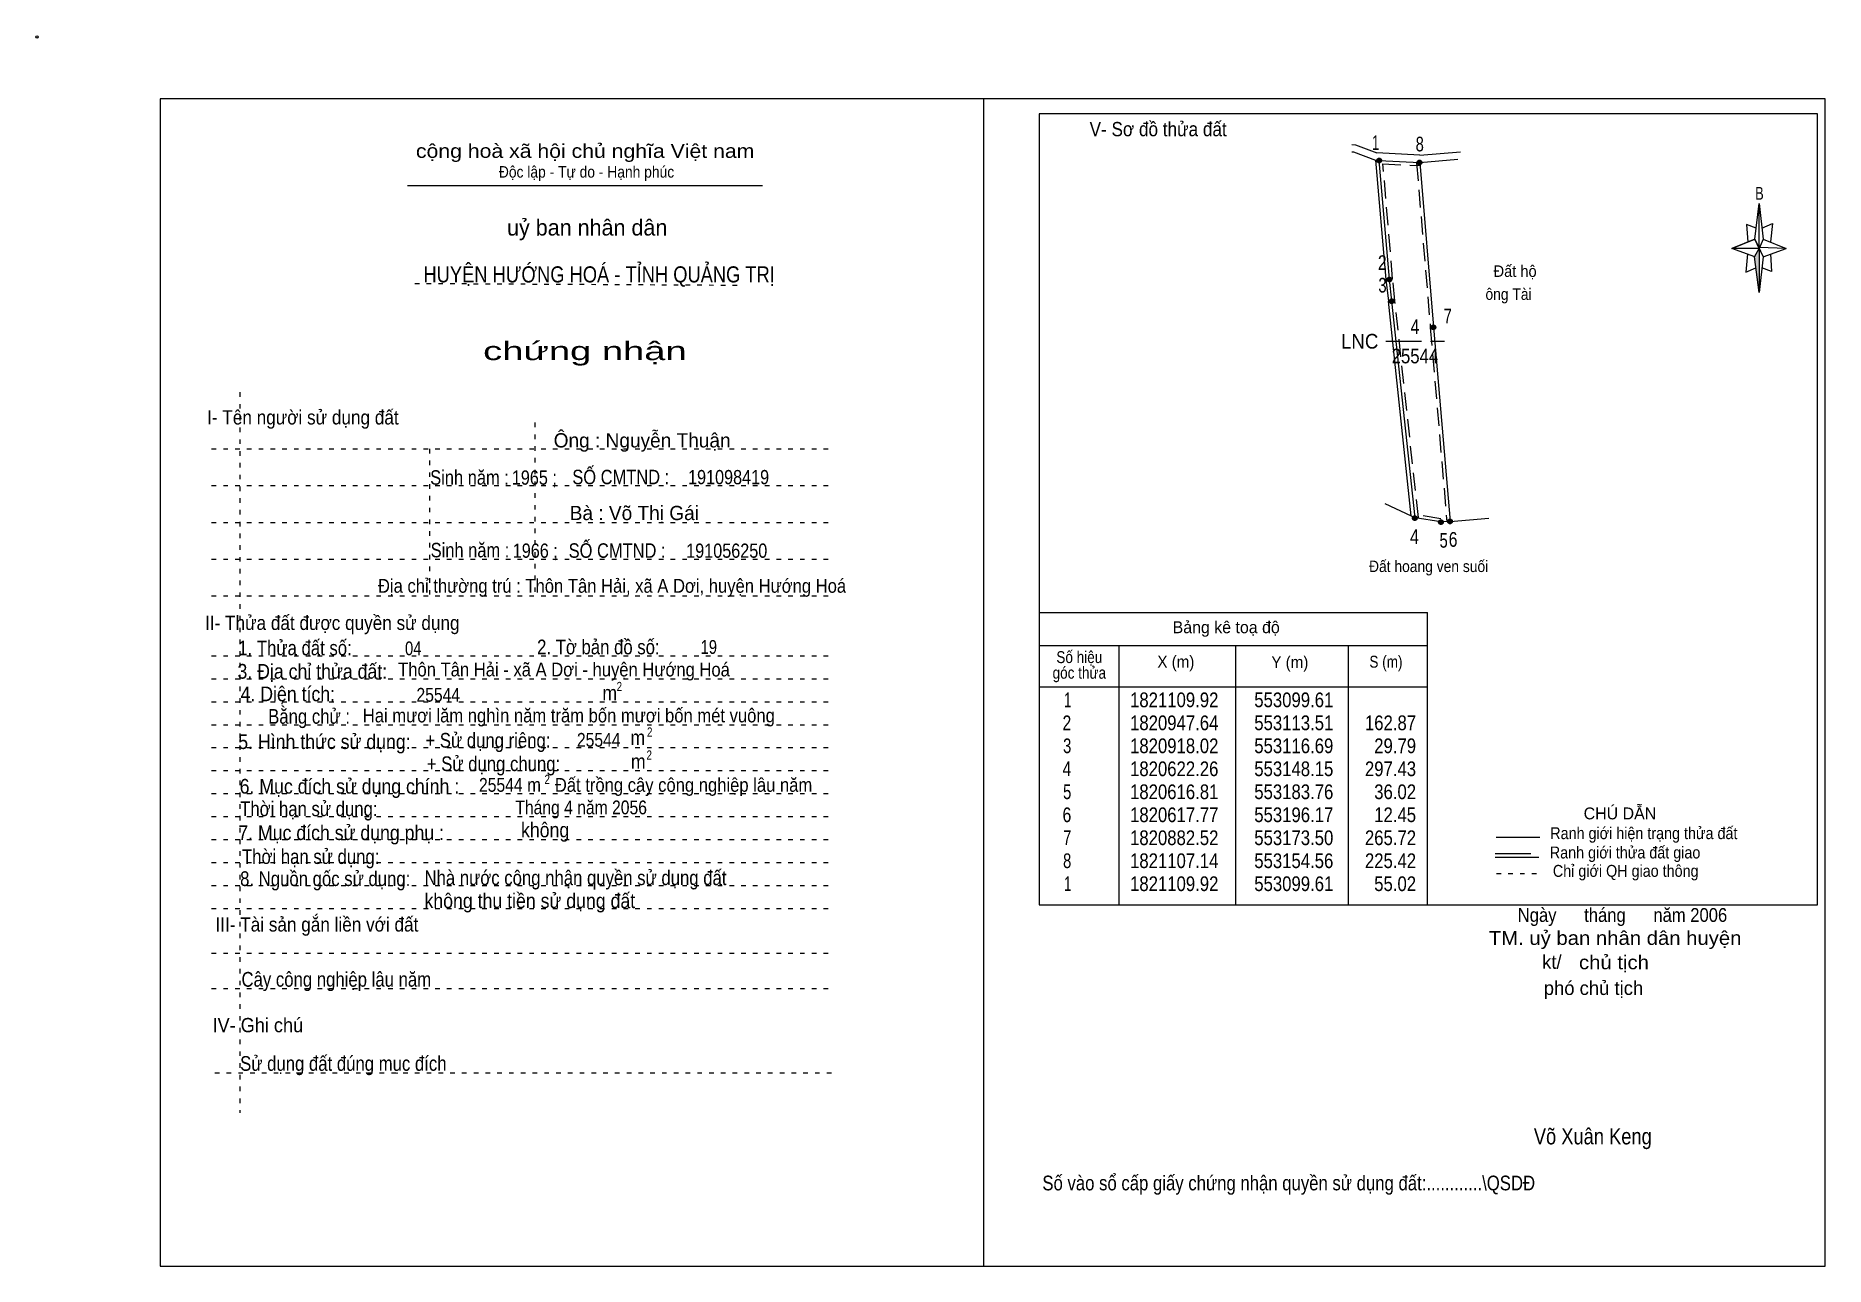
# Model space of a CAD drawing. Header units: centimetres. Extents: x -1.6 to 37.4, y -1.3 to 25.5.
import ezdxf
from ezdxf.enums import TextEntityAlignment as Align

# ---------------------------------------------------------------- set-up
doc = ezdxf.new("R2010")
doc.units = ezdxf.units.CM
doc.header["$LTSCALE"] = 0.13
for name, pattern in [('DOTTED', [1.5, 0.3, -1.2]), ('LONG_DASHED', [7.5, 6, -1.5]), ('MEDIUM_DASHED', [4.5, 3, -1.5])]:
    doc.linetypes.add(name, pattern=pattern)
for name, color, linetype, lineweight in [('1', 7, 'DOTTED', 13), ('10', 7, 'Continuous', 13), ('2', 7, 'Continuous', 25), ('22', 7, 'Continuous', 13), ('3', 7, 'Continuous', 13), ('30', 7, 'Continuous', 13), ('32', 7, 'LONG_DASHED', 13), ('33', 7, 'LONG_DASHED', 13), ('35', 7, 'Continuous', 13)]:
    doc.layers.add(name, color=color, linetype=linetype, lineweight=lineweight)

msp = doc.modelspace()

# ---------------------------------------------------------------- hatches: boundary and pattern name
at = {"layer": '30'}
msp.add_hatch(color=256, dxfattribs=at).paths.add_polyline_path([(35.91, 20.87), (35.91, 19.91), (35.81, 20.69)])
at = {"layer": '32'}
for points in [[(27.6978, 22.7824, 1), (27.5978, 22.7824, 1)], [(28.5744, 22.7381, 1), (28.4744, 22.7381, 1)], [(27.9196, 20.1936, 1), (27.8196, 20.1936, 1)], [(27.9703, 19.7211, 1), (27.8703, 19.7211, 1)], [(28.8766, 19.1548, 1), (28.7766, 19.1548, 1)], [(28.4722, 15.0029, 1), (28.3722, 15.0029, 1)], [(29.0403, 14.916, 1), (28.9403, 14.916, 1)], [(29.2382, 14.9313, 1), (29.1382, 14.9313, 1)]]:
    msp.add_hatch(color=256, dxfattribs=at).paths.add_polyline_path(points)

# ---------------------------------------------------------------- linework, layer by layer
at = {"layer": '1', "linetype": 'Continuous'}
msp.add_line((6.51, 22.24), (14.23, 22.24), dxfattribs=at)
at = {"layer": '1'}
for p, q in [((6.67, 20.11), (13.82, 20.07)), ((2.86, 17.74), (2.86, 2.07)), ((9.28, 17.08), (9.28, 13.31)), ((2.25, 16.51), (15.75, 16.51)), ((6.99, 16.51), (6.99, 13.31)), ((2.25, 15.71), (15.75, 15.71)), ((2.25, 14.91), (15.75, 14.91)), ((2.25, 14.11), (15.75, 14.11)), ((2.25, 13.31), (15.75, 13.31)), ((2.25, 12.01), (15.75, 12.01)), ((2.25, 11.51), (15.75, 11.51)), ((2.25, 11.01), (15.75, 11.01)), ((2.25, 10.51), (15.75, 10.51)), ((2.25, 10.01), (15.75, 10.01)), ((2.25, 9.51), (15.75, 9.51)), ((2.25, 9.01), (15.75, 9.01)), ((2.25, 8.51), (15.75, 8.51)), ((2.25, 8.01), (15.75, 8.01)), ((2.25, 7.51), (15.75, 7.51)), ((2.25, 7.01), (15.75, 7.01)), ((2.25, 6.51), (15.75, 6.51)), ((2.25, 5.54), (15.75, 5.54)), ((2.25, 4.77), (15.75, 4.77)), ((2.32, 2.94), (15.82, 2.94))]:
    msp.add_line(p, q, dxfattribs=at)
at = {"layer": '10'}
for p, q in [((28.53, 22.9), (29.42, 22.97)), ((28.53, 22.9), (27.6, 22.95)), ((28.53, 22.74), (29.36, 22.81)), ((29.19, 14.93), (30.03, 15))]:
    msp.add_line(p, q, dxfattribs=at)
at = {"layer": '10', "linetype": 'MEDIUM_DASHED'}
for p, q in [((28.5, 15.02), (27.99, 19.73)), ((28.99, 14.99), (28.44, 15.08))]:
    msp.add_line(p, q, dxfattribs=at)
at = {"layer": '10'}
for points in [[(27.05, 23.13), (27.13, 23.12), (27.6, 22.95)], [(27.05, 22.97), (27.09, 22.97), (27.57, 22.79), (27.79, 20.19), (27.85, 19.72)], [(27.92, 19.72), (27.87, 20.2), (27.65, 22.78), (28.53, 22.74), (28.83, 19.16), (29.19, 14.93)], [(27.77, 15.32), (28.34, 15.05), (27.85, 19.72)], [(29.19, 14.93), (28.99, 14.92), (28.43, 15.01), (27.92, 19.72)]]:
    msp.add_lwpolyline(points, dxfattribs=at)
at = {"layer": '10', "linetype": 'MEDIUM_DASHED'}
for points in [[(27.99, 19.73), (27.94, 20.21), (27.73, 22.71), (28.53, 22.67)], [(28.46, 22.73), (28.76, 19.15), (29.12, 14.92)]]:
    msp.add_lwpolyline(points, dxfattribs=at)
at = {"layer": '10'}
msp.add_circle((-1.55, 25.47), 0.025, dxfattribs=at)
at = {"layer": '2'}
for p, q in [((20.25, 12.95), (28.7, 12.95)), ((28.7, 6.59), (28.7, 12.95)), ((20.25, 12.23), (28.7, 12.23)), ((21.99, 6.59), (21.99, 12.23)), ((24.53, 10.89), (24.53, 12.23)), ((26.97, 12.23), (26.97, 6.59)), ((20.25, 11.33), (28.7, 11.33))]:
    msp.add_line(p, q, dxfattribs=at)
msp.add_lwpolyline([(37.18, 23.8), (20.25, 23.8), (20.25, 6.59), (37.18, 6.59)], close=True, dxfattribs=at)
msp.add_lwpolyline([(24.53, 6.59), (24.53, 10.39), (24.53, 10.89)], dxfattribs=at)
at = {"layer": '22'}
msp.add_line((28.34, 15.05), (28.43, 15.01), dxfattribs=at)
at = {"layer": '3'}
msp.add_line((19.04, 24.12), (19.04, -1.27), dxfattribs=at)
for points in [[(19.04, 24.12), (1.13, 24.12), (1.13, -1.27), (19.04, -1.27)], [(19.04, -1.27), (37.35, -1.27), (37.35, 24.12), (19.04, 24.12)]]:
    msp.add_lwpolyline(points, dxfattribs=at)
at = {"layer": '30'}
for p, q in [((35.82, 21.07), (35.91, 21.85)), ((36, 21.07), (36.5, 20.87)), ((35.82, 20.69), (35.32, 20.87)), ((36, 20.69), (35.91, 19.91)), ((36.16, 20.75), (36.18, 20.37)), ((36.18, 20.37), (35.97, 20.45))]:
    msp.add_line(p, q, dxfattribs=at)
for points in [[(35.91, 21.85), (36, 21.07), (35.91, 20.87)], [(35.91, 20.87), (35.32, 20.87), (35.82, 21.07), (36, 20.69), (36.5, 20.87), (35.91, 20.89)], [(35.91, 20.87), (35.91, 19.91), (35.81, 20.69)]]:
    msp.add_lwpolyline(points, close=True, dxfattribs=at)
for points in [[(35.97, 21.31), (36.2, 21.41), (36.16, 21.01)], [(35.91, 20.87), (35.82, 21.07), (35.32, 20.87)], [(35.85, 21.31), (35.64, 21.39), (35.67, 21.01)], [(35.66, 20.75), (35.62, 20.35), (35.84, 20.45)], [(35.91, 20.87), (36, 20.69), (36.5, 20.87)]]:
    msp.add_lwpolyline(points, dxfattribs=at)
at = {"layer": '32'}
for centre in [(27.6478, 22.7824), (28.5244, 22.7381), (27.8696, 20.1936), (27.9203, 19.7211), (28.8266, 19.1548), (28.4222, 15.0029), (28.9903, 14.916), (29.1882, 14.9313)]:
    msp.add_circle(centre, 0.05, dxfattribs=at)
at = {"layer": '33'}
msp.add_line((27.79, 18.85), (29.07, 18.85), dxfattribs=at)
at = {"layer": '35'}
for p, q in [((30.19, 8.06), (31.14, 8.06)), ((30.17, 7.63), (31.12, 7.63))]:
    msp.add_line(p, q, dxfattribs=at)
at = {"layer": '35', "linetype": 'LONG_DASHED'}
msp.add_line((30.17, 7.71), (31.12, 7.71), dxfattribs=at)
at = {"layer": '35', "linetype": 'DOTTED'}
msp.add_line((30.2, 7.27), (31.19, 7.27), dxfattribs=at)

# ---------------------------------------------------------------- texts
at = {"layer": '1'}
for s, height, width, p in [('V- Sơ đồ thửa đất', 0.31, 0.9, (22.84, 23.31)), ('cộng hoà xã hội chủ nghĩa Việt nam', 0.3, 1.15, (10.375, 22.84)), ('Độc lập - Tự do - Hạnh phúc', 0.25, 0.9, (10.405, 22.41)), ('chứng nhận', 0.4, 1.55, (10.37, 18.44)), ('I- Tên người sử dụng đất', 0.31, 0.9, (4.235, 17.04)), ('II- Thửa đất được quyền sử dụng', 0.31, 0.9, (4.875, 12.57)), ('III- Tài sản gắn liền với đất', 0.31, 0.9, (4.54, 6.01)), ('IV- Ghi chú', 0.31, 0.95, (3.255, 3.82))]:
    msp.add_text(s, height=height, dxfattribs=dict(at, width=width)).set_placement(p, align=Align.CENTER)
msp.add_text('uỷ ban nhân dân', height=0.35, dxfattribs=at).set_placement((10.42, 21.15), align=Align.CENTER)
at = {"layer": '10'}
for s, width, p in [('  Đất hộ', 0.95, (29.96, 20.25)), ('ông Tài', 0.9, (29.96, 19.75))]:
    msp.add_text(s, height=0.25, dxfattribs=dict(at, width=width)).set_placement(p)
for s, height, p in [('Ông : Nguyễn Thuận', 0.31, (11.615, 16.54)), ('Bà : Võ Thị Gái', 0.31, (11.445, 14.96)), ('kt/ ', 0.3, (31.46, 5.2)), ('phó chủ tịch ', 0.3, (32.365, 4.63))]:
    msp.add_text(s, height=height, dxfattribs=at).set_placement(p, align=Align.CENTER)
for s, height, width, p in [('Sinh năm :', 0.3149, 0.85, (7.86, 15.73)), ('1965 ;', 0.31, 0.85, (9.27, 15.73)), ('SỐ CMTND :', 0.3149, 0.85, (11.15, 15.74)), ('191098419', 0.31, 0.85, (13.495, 15.74)), ('Sinh năm :', 0.3149, 0.85, (7.87, 14.15)), ('1966 ;', 0.31, 0.85, (9.29, 14.14)), ('SỐ CMTND :', 0.3149, 0.85, (11.07, 14.14)), ('191056250', 0.31, 0.85, (13.455, 14.14)), ('Đất hoang ven suối ', 0.25, 0.9, (28.765, 13.83)), ('Địa chỉ thường trú : Thôn Tân Hải, xã A Dơi, huyện Hướng Hoá', 0.3, 0.9, (10.96, 13.38)), ('04', 0.3, 0.8, (6.635, 12.02)), ('19', 0.3, 0.8, (13.065, 12.05)), ('Thôn Tân Hải - xã A Dơi - huyện Hướng Hoá ', 0.3, 0.9, (9.965, 11.56)), ('25544', 0.3, 0.85, (7.18, 11.01)), ('Hai mươi lăm nghìn năm trăm bốn mươi bốn mét vuông ', 0.3, 0.9, (10.07, 10.56)), ('25544', 0.3, 0.85, (10.67, 10.03)), ('25544', 0.3, 0.85, (8.54, 9.05)), ('m   Đất trồng cây công nghiệp lâu năm ', 0.3, 0.9, (12.265, 9.05)), ('Tháng 4 năm 2056 ', 0.3, 0.85, (10.335, 8.56)), ('Ngày      tháng      năm 2006', 0.3, 0.9, (32.94, 6.22)), ('TM. uỷ ban nhân dân huyện', 0.3, 1.1, (32.78, 5.72)), ('chủ tịch', 0.3, 1.1, (32.755, 5.19)), ('Võ Xuân Keng ', 0.35, 0.85, (32.35, 1.38))]:
    msp.add_text(s, height=height, dxfattribs=dict(at, width=width)).set_placement(p, align=Align.CENTER)
at = {"layer": '2'}
for s, height, width, p in [('HUYỆN HƯỚNG HOÁ - TỈNH QUẢNG TRỊ', 0.35, 0.85, (10.68, 20.13)), ('Số hiệu', 0.2591, 0.85, (21.125, 11.85)), ('3. Địa chỉ thửa đất:', 0.32, 0.9, (4.44, 11.51)), ('góc thửa', 0.2591, 0.85, (21.125, 11.51)), ('X (m)', 0.2591, 0.95, (23.225, 11.75)), ('Y (m)', 0.2591, 0.95, (25.705, 11.74)), ('S (m)', 0.2591, 0.85, (27.795, 11.75)), ('Số vào sổ cấp giấy chứng nhận quyền sử dụng đất:............\\QSDĐ', 0.32, 0.85, (25.68, 0.38))]:
    msp.add_text(s, height=height, dxfattribs=dict(at, width=width)).set_placement(p, align=Align.CENTER)
msp.add_text('Bảng kê toạ độ', height=0.2591, dxfattribs=at).set_placement((24.32, 12.5), align=Align.CENTER)
for s, height, width, p in [('1. Thửa đất số:', 0.32, 0.85, (2.83, 12.02)), ('2. Tờ bản đồ số:', 0.32, 0.85, (9.33, 12.04)), ('4. Diện tích:', 0.32, 0.9, (2.88, 11.02)), ('m', 0.32, 0.9, (10.75, 11.04)), ('2', 0.2, 0.8, (11.06, 11.24)), ('Bằng chử :', 0.32, 0.85, (3.48, 10.53)), ('5. Hình thức sử dụng:', 0.32, 0.9, (2.83, 9.98)), ('+ Sử dụng riêng:', 0.32, 0.85, (6.9, 10.01)), ('m', 0.32, 0.9, (11.36, 10.07)), ('2', 0.2, 0.8, (11.72, 10.25)), ('+ Sử dụng chung:', 0.32, 0.85, (6.93, 9.5)), ('m', 0.32, 0.9, (11.37, 9.55)), ('2', 0.2, 0.8, (11.71, 9.75)), ('6. Mục đích sử dụng chính : ', 0.32, 0.9, (2.86, 9.01)), ('2', 0.2, 0.8, (9.49, 9.22)), ('Thời hạn sử dụng: ', 0.32, 0.85, (2.87, 8.52)), ('7. Mục đích sử dụng phụ : ', 0.32, 0.9, (2.83, 8)), ('không', 0.32, 0.9, (8.98, 8.06)), ('Thời hạn sử dụng: ', 0.32, 0.85, (2.91, 7.48)), ('8. Nguồn gốc sử dụng: ', 0.32, 0.85, (2.87, 7)), ('Nhà nước công nhận quyền sử dụng đất  ', 0.32, 0.85, (6.88, 7.02)), ('không thu tiền sử dụng đất', 0.32, 0.9, (6.88, 6.52)), ('Cây công nghiệp lâu năm', 0.32, 0.85, (2.9, 4.81)), ('Sử dụng đất đúng mục đích', 0.32, 0.85, (2.87, 2.98))]:
    msp.add_text(s, height=height, dxfattribs=dict(at, width=width)).set_placement(p)
at = {"layer": '30', "width": 0.75}
msp.add_text('B', height=0.2756, dxfattribs=at).set_placement((35.92, 21.93), align=Align.CENTER)
at = {"layer": '30'}
for s, width, p in [('1', 0.65, (20.95, 10.89)), ('1821109.92', 0.85, (24.15, 10.89)), ('553099.61', 0.85, (26.65, 10.89)), ('553099.61', 0.85, (26.65, 10.89)), ('2', 0.8, (20.95, 10.39)), ('1820947.64', 0.85, (24.15, 10.39)), ('553113.51', 0.85, (26.65, 10.39)), ('162.87', 0.85, (28.45, 10.39)), ('3', 0.75, (20.95, 9.89)), ('1820918.02', 0.85, (24.15, 9.89)), ('553116.69', 0.85, (26.65, 9.89)), ('29.79', 0.85, (28.45, 9.89)), ('4', 0.8, (20.95, 9.39)), ('1820622.26', 0.85, (24.15, 9.39)), ('553148.15', 0.85, (26.65, 9.39)), ('297.43', 0.85, (28.45, 9.39)), ('5', 0.75, (20.95, 8.89)), ('1820616.81', 0.85, (24.15, 8.89)), ('553183.76', 0.85, (26.65, 8.89)), ('36.02', 0.85, (28.45, 8.89)), ('6', 0.8, (20.95, 8.39)), ('1820617.77', 0.85, (24.15, 8.39)), ('553196.17', 0.85, (26.65, 8.39)), ('12.45', 0.85, (28.45, 8.39)), ('7', 0.75, (20.95, 7.89)), ('1820882.52', 0.85, (24.15, 7.89)), ('553173.50', 0.85, (26.65, 7.89)), ('265.72', 0.85, (28.45, 7.89)), ('8', 0.75, (20.95, 7.39)), ('1821107.14', 0.85, (24.15, 7.39)), ('553154.56', 0.85, (26.65, 7.39)), ('225.42', 0.85, (28.45, 7.39)), ('1', 0.65, (20.95, 6.89)), ('1821109.92', 0.85, (24.15, 6.89)), ('553099.61', 0.85, (26.65, 6.89)), ('55.02', 0.85, (28.45, 6.89))]:
    msp.add_text(s, height=0.32, dxfattribs=dict(at, width=width)).set_placement(p, align=Align.RIGHT)
at = {"layer": '32'}
for s, width, p in [('1', 0.65, (27.57, 23.01)), ('8', 0.75, (28.53, 22.98)), ('2', 0.8, (27.715, 20.4)), ('3', 0.75, (27.72, 19.91)), ('7', 0.75, (29.14, 19.24)), ('4', 0.8, (28.415, 14.44)), ('5', 0.75, (29.05, 14.36)), ('6', 0.8, (29.255, 14.38))]:
    msp.add_text(s, height=0.32, dxfattribs=dict(at, width=width)).set_placement(p, align=Align.CENTER)
at = {"layer": '33'}
for s, width, p in [('4', 0.8, (28.425, 19.01)), ('25544', 0.85, (28.425, 18.37))]:
    msp.add_text(s, height=0.32, dxfattribs=dict(at, width=width)).set_placement(p, align=Align.CENTER)
at = {"layer": '33', "width": 0.95}
msp.add_text('LNC', height=0.32, dxfattribs=at).set_placement((27.63, 18.69), align=Align.RIGHT)
at = {"layer": '35'}
msp.add_text('CHÚ DẪN', height=0.2591, dxfattribs=at).set_placement((32.885, 8.45), align=Align.CENTER)
at = {"layer": '35', "width": 0.9}
for s, p in [('Ranh giới hiện trạng thửa đất', (33.405, 8.02)), ('Ranh giới thửa đất giao ', (33.04, 7.6)), ('Chỉ giới QH giao thông', (33.01, 7.2))]:
    msp.add_text(s, height=0.2591, dxfattribs=at).set_placement(p, align=Align.CENTER)

doc.saveas('drawing.dxf')
